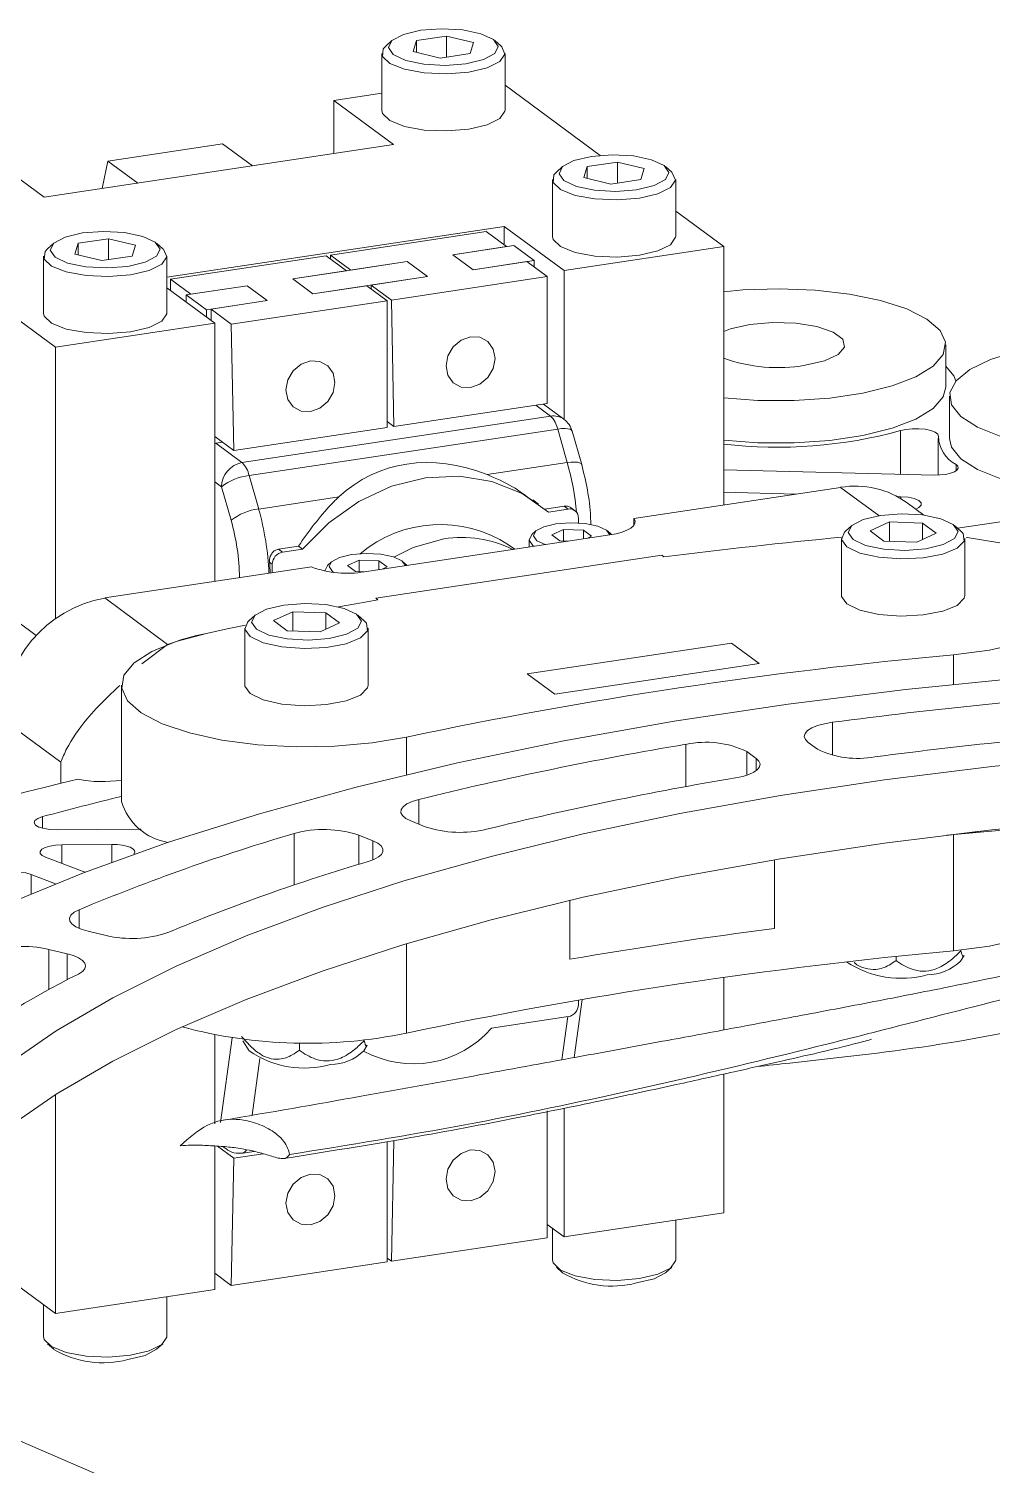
# Model space of a CAD drawing. Header units: millimetres. Extents: x 30 to 313, y 16 to 167.
# Drawn here: x 227.77 to 249.25, y 125.09 to 157.12 of the extents above; entities that cross this region are included whole.
import ezdxf

# ---------------------------------------------------------------- set-up
doc = ezdxf.new("R2010")
doc.units = ezdxf.units.MM

msp = doc.modelspace()

# ---------------------------------------------------------------- linework, layer by layer
at = {"color": 7, "linetype": 'Continuous', "lineweight": 15}
for p, q in [((237.085, 156.953), (236.411, 156.851)), ((237.685, 156.809), (237.085, 156.953)), ((237.085, 156.484), (237.085, 156.953)), ((235.866, 156.852), (235.725, 156.728)), ((236.338, 156.606), (236.411, 156.851)), ((236.411, 156.588), (236.411, 156.851)), ((237.685, 156.809), (237.612, 156.564)), ((238.298, 156.728), (238.157, 156.852)), ((235.636, 156.566), (235.636, 155.293)), ((236.938, 156.462), (236.338, 156.606)), ((236.938, 156.462), (237.612, 156.564)), ((238.386, 155.293), (238.386, 156.566)), ((235.636, 155.681), (234.566, 155.519)), ((238.386, 155.858), (240.507, 154.292)), ((234.566, 155.519), (235.903, 154.532)), ((234.566, 154.331), (234.566, 155.519)), ((235.903, 154.532), (228.11, 153.36)), ((232.085, 154.55), (229.533, 154.166)), ((232.752, 154.058), (232.085, 154.55)), ((227.039, 154.15), (228.11, 153.36)), ((229.533, 154.166), (229.405, 153.554)), ((229.533, 154.166), (230.2, 153.674)), ((240.891, 154.142), (240.217, 154.041)), ((241.491, 153.999), (240.891, 154.142)), ((240.891, 153.674), (240.891, 154.142)), ((223.218, 153.812), (228.361, 150.014)), ((239.442, 153.756), (239.442, 152.483)), ((239.671, 154.042), (239.531, 153.918)), ((240.144, 153.796), (240.217, 154.041)), ((240.744, 153.652), (240.144, 153.796)), ((240.217, 153.778), (240.217, 154.041)), ((240.744, 153.652), (241.417, 153.753)), ((241.491, 153.999), (241.417, 153.753)), ((242.103, 153.918), (241.963, 154.042)), ((242.192, 152.483), (242.192, 153.756)), ((242.192, 153.047), (243.263, 152.257)), ((230.845, 151.577), (238.371, 152.709)), ((234.496, 152.069), (237.969, 152.592)), ((237.969, 152.592), (238.422, 152.258)), ((238.371, 152.709), (239.709, 151.722)), ((238.371, 152.709), (238.371, 152.295)), ((228.324, 152.334), (228.184, 152.21)), ((228.796, 152.088), (228.87, 152.333)), ((229.543, 152.435), (228.87, 152.333)), ((228.87, 152.071), (228.87, 152.333)), ((230.143, 152.291), (229.543, 152.435)), ((229.543, 151.967), (229.543, 152.435)), ((230.143, 152.291), (230.07, 152.046)), ((230.756, 152.21), (230.616, 152.334)), ((237.222, 152.077), (238.58, 152.282)), ((237.222, 152.077), (238.422, 152.258)), ((238.58, 152.282), (239.033, 151.948)), ((243.263, 152.257), (239.709, 151.722)), ((243.263, 152.257), (243.263, 146.499)), ((228.095, 152.048), (228.095, 150.775)), ((229.396, 151.945), (228.796, 152.088)), ((229.396, 151.945), (230.07, 152.046)), ((230.845, 150.775), (230.845, 152.048)), ((230.925, 151.532), (234.399, 152.055)), ((233.652, 151.54), (236.204, 151.924)), ((234.399, 152.055), (234.851, 151.721)), ((234.496, 152.069), (234.948, 151.735)), ((234.497, 151.982), (234.496, 152.069)), ((234.948, 151.735), (236.204, 151.924)), ((236.656, 151.59), (236.204, 151.924)), ((237.675, 151.743), (237.222, 152.077)), ((237.675, 151.743), (239.033, 151.948)), ((238.874, 151.924), (237.675, 151.743)), ((239.327, 151.59), (238.874, 151.924)), ((239.033, 151.807), (239.033, 151.948)), ((230.925, 151.532), (231.378, 151.198)), ((230.93, 151.277), (230.925, 151.532)), ((233.652, 151.54), (234.851, 151.721)), ((234.104, 151.206), (233.652, 151.54)), ((234.104, 151.206), (236.656, 151.59)), ((236.656, 151.59), (235.401, 151.401)), ((239.327, 151.59), (235.853, 151.067)), ((239.327, 148.761), (239.327, 151.59)), ((239.709, 151.722), (239.709, 148.403)), ((230.845, 151.34), (231.916, 150.549)), ((231.275, 151.183), (232.633, 151.387)), ((231.275, 151.183), (231.728, 150.848)), ((231.275, 151.022), (231.275, 151.183)), ((231.378, 151.198), (232.633, 151.387)), ((233.086, 151.053), (232.633, 151.387)), ((235.304, 151.386), (234.104, 151.206)), ((235.756, 151.052), (235.304, 151.386)), ((235.853, 151.067), (235.401, 151.401)), ((235.401, 151.401), (235.402, 151.314)), ((231.728, 150.848), (233.086, 151.053)), ((231.728, 150.688), (231.728, 150.848)), ((233.086, 151.053), (231.83, 150.864)), ((232.283, 150.53), (231.83, 150.864)), ((231.83, 150.864), (231.835, 150.609)), ((235.756, 151.052), (232.283, 150.53)), ((235.756, 148.224), (235.756, 151.052)), ((235.853, 151.067), (235.909, 148.247)), ((228.361, 150.014), (231.916, 150.549)), ((231.916, 150.549), (231.916, 144.794)), ((232.283, 150.53), (232.338, 147.71)), ((228.361, 150.014), (228.361, 143.967)), ((248.214, 149.125), (248.214, 150.068)), ((235.909, 148.247), (239.327, 148.761)), ((239.7, 148.409), (239.241, 148.748)), ((248.299, 148.923), (248.299, 147.98)), ((232.521, 147.443), (239.403, 148.478)), ((235.909, 148.247), (235.756, 148.36)), ((232.338, 147.71), (231.916, 148.022)), ((232.338, 147.71), (235.756, 148.224)), ((239.561, 148.19), (232.68, 147.155)), ((239.774, 147.444), (239.561, 148.19)), ((240.096, 147.397), (239.884, 148.144)), ((248.049, 147.98), (248.049, 147.165)), ((231.916, 147.868), (231.939, 147.873)), ((231.939, 147.873), (232.087, 147.895)), ((231.939, 147.873), (232.521, 147.443)), ((237.987, 147.175), (239.774, 147.444)), ((232.68, 147.155), (232.893, 146.408)), ((247.955, 147.164), (243.263, 147.285)), ((232.278, 146.156), (232.066, 146.903)), ((245.87, 146.891), (241.261, 146.198)), ((244.879, 146.742), (243.263, 146.784)), ((247.214, 146.682), (247.136, 146.684)), ((253.695, 146.765), (248.477, 145.98)), ((232.893, 146.408), (234.68, 146.677)), ((239.135, 146.517), (239.008, 146.611)), ((239.276, 146.406), (239.707, 146.471)), ((239.796, 146.406), (239.354, 146.339)), ((239.707, 146.471), (239.796, 146.406)), ((239.944, 146.371), (239.863, 146.431)), ((247.723, 146.273), (247.356, 146.544)), ((240.024, 146.097), (240.024, 146.204)), ((241.261, 146.198), (241.261, 146.046)), ((246.529, 145.919), (246.961, 146.119)), ((246.961, 146.119), (247.696, 146.094)), ((246.961, 145.69), (246.961, 146.119)), ((248, 145.87), (247.696, 146.094)), ((247.696, 145.729), (247.696, 146.094)), ((240.723, 145.83), (235.253, 145.008)), ((238.922, 145.724), (238.922, 145.56)), ((239.077, 145.918), (238.984, 145.836)), ((239.429, 145.833), (239.689, 145.953)), ((239.429, 145.833), (239.612, 145.697)), ((239.689, 145.953), (240.133, 145.939)), ((239.689, 145.695), (239.689, 145.953)), ((240.316, 145.803), (240.133, 145.939)), ((240.133, 145.742), (240.133, 145.939)), ((240.208, 145.753), (240.316, 145.803)), ((240.76, 145.836), (240.668, 145.918)), ((245.89, 145.753), (245.89, 144.48)), ((246.119, 146.039), (245.978, 145.915)), ((246.529, 145.919), (246.833, 145.694)), ((247.568, 145.67), (248, 145.87)), ((248.551, 145.915), (248.41, 146.039)), ((248.64, 144.48), (248.64, 145.753)), ((233.336, 145.512), (233.778, 145.579)), ((233.336, 145.512), (233.425, 145.447)), ((233.867, 145.514), (233.425, 145.447)), ((233.778, 145.579), (233.867, 145.514)), ((238.602, 145.512), (238.467, 145.612)), ((239.006, 145.593), (239.032, 145.576)), ((239.098, 145.701), (239.283, 145.614)), ((239.796, 145.691), (239.612, 145.697)), ((247.568, 145.67), (246.833, 145.694)), ((234.07, 145.117), (229.461, 144.425)), ((233.135, 145.223), (233.197, 145.177)), ((233.197, 145.177), (233.197, 144.986)), ((234.519, 145.233), (234.426, 145.15)), ((234.871, 145.148), (235.131, 145.268)), ((234.871, 145.148), (235.054, 145.012)), ((235.131, 145.268), (235.575, 145.253)), ((235.131, 145.01), (235.131, 145.268)), ((241.884, 145.378), (235.502, 144.419)), ((235.758, 145.118), (235.575, 145.253)), ((235.575, 145.057), (235.575, 145.253)), ((235.65, 145.068), (235.758, 145.118)), ((236.202, 145.151), (236.109, 145.233)), ((241.884, 145.378), (241.931, 145.343)), ((234.364, 145.039), (234.364, 145.026)), ((234.54, 145.016), (234.572, 144.995)), ((235.238, 145.006), (235.054, 145.012)), ((227.934, 143.588), (227.024, 144.261)), ((230.863, 143.389), (229.461, 144.425)), ((235.502, 144.419), (235.55, 144.384)), ((232.813, 144.039), (232.672, 143.915)), ((233.223, 143.919), (233.655, 144.119)), ((233.223, 143.919), (233.527, 143.694)), ((233.655, 144.119), (234.39, 144.094)), ((233.655, 143.69), (233.655, 144.119)), ((234.262, 143.67), (234.694, 143.87)), ((234.694, 143.87), (234.39, 144.094)), ((234.39, 143.729), (234.39, 144.094)), ((235.245, 143.915), (235.105, 144.039)), ((232.584, 143.753), (232.584, 142.48)), ((234.262, 143.67), (233.527, 143.694)), ((235.334, 142.48), (235.334, 143.753)), ((230.863, 143.389), (230.285, 142.956)), ((238.88, 142.732), (243.438, 143.418)), ((243.438, 143.418), (244.055, 142.962)), ((244.055, 142.962), (239.497, 142.277)), ((239.497, 142.277), (238.88, 142.732)), ((229.834, 142.48), (229.834, 139.887)), ((228.483, 140.763), (227.182, 141.725)), ((243.986, 140.849), (243.78, 141.001)), ((245.353, 141.054), (245.148, 141.206)), ((236.604, 139.325), (236.287, 139.454)), ((228.401, 139.253), (230.216, 139.27)), ((230.271, 139.271), (230.216, 139.27)), ((235.442, 139.008), (235.126, 139.137)), ((248.386, 139.15), (248.237, 139.136)), ((248.386, 139.15), (248.979, 139.222)), ((248.386, 139.15), (248.386, 136.557)), ((228.501, 138.921), (229.622, 138.931)), ((230.11, 138.711), (230.117, 138.719)), ((228.139, 138.644), (228.982, 138.324)), ((244.392, 137.056), (244.392, 138.586)), ((227.82, 138.26), (228.365, 138.053)), ((228.982, 138.324), (229.022, 138.311)), ((239.834, 136.371), (239.834, 137.684)), ((229.495, 136.899), (229.089, 136.997)), ((228.619, 136.493), (228.213, 136.591)), ((248.542, 136.328), (248.622, 136.453)), ((248.553, 136.574), (248.553, 136.558)), ((247.106, 136.43), (247.106, 136.34)), ((243.263, 134.794), (243.263, 135.962)), ((239.931, 134.178), (240.109, 135.475)), ((240.024, 135.362), (240.024, 135.461)), ((238.084, 134.834), (239.796, 135.092)), ((231.916, 132.703), (231.916, 134.686)), ((232.539, 134.549), (232.681, 134.328)), ((235.248, 134.574), (235.248, 134.558)), ((233.8, 134.506), (233.8, 134.34)), ((235.236, 134.328), (235.316, 134.453)), ((243.263, 130.714), (243.263, 133.81)), ((228.361, 128.471), (228.361, 133.349)), ((239.327, 130.16), (239.327, 132.988)), ((239.709, 130.179), (239.709, 133.05)), ((235.756, 129.622), (235.756, 132.306)), ((235.906, 132.331), (235.853, 129.637)), ((231.916, 129.006), (231.916, 132.206)), ((232.338, 131.936), (231.978, 132.202)), ((232.091, 132.196), (232.166, 132.14)), ((232.994, 132.035), (232.338, 131.936)), ((232.537, 132.048), (232.791, 132.086)), ((232.338, 131.936), (232.283, 129.1)), ((225.324, 130.714), (228.361, 128.471)), ((243.263, 130.714), (239.709, 130.179)), ((239.327, 130.46), (239.709, 130.179)), ((239.442, 130.375), (239.442, 129.667)), ((242.192, 129.667), (242.192, 130.552)), ((235.853, 129.637), (239.327, 130.16)), ((232.283, 129.1), (235.756, 129.622)), ((235.853, 129.637), (235.756, 129.708)), ((239.531, 129.505), (239.671, 129.381)), ((241.963, 129.381), (242.103, 129.505)), ((232.283, 129.1), (231.916, 129.371)), ((228.361, 128.471), (231.916, 129.006)), ((230.845, 127.96), (230.845, 128.845)), ((228.095, 128.668), (228.095, 127.96)), ((228.184, 127.797), (228.324, 127.674)), ((230.616, 127.674), (230.756, 127.797)), ((226.07, 126.279), (238.399, 120.957))]:
    msp.add_line(p, q, dxfattribs=at)
at = {"color": 8, "linetype": 'Continuous', "lineweight": 15}
for p, q in [((239.403, 148.478), (239.072, 148.723)), ((247.209, 147.184), (247.209, 148.155)), ((248.444, 147.258), (248.444, 147.403)), ((232.066, 146.903), (231.916, 147.014)), ((246.723, 146.26), (245.87, 146.891)), ((247.214, 146.64), (247.214, 146.682)), ((248.386, 142.499), (248.386, 143.157)), ((245.689, 140.919), (245.689, 141.653)), ((236.192, 140.485), (236.192, 141.324)), ((242.418, 140.22), (242.418, 141.161)), ((243.78, 140.476), (243.78, 141.001)), ((228.483, 140.29), (228.483, 140.763)), ((243.986, 140.575), (243.986, 140.849)), ((236.463, 139.382), (236.463, 139.932)), ((228.074, 139.29), (228.074, 139.549)), ((233.685, 138.026), (233.685, 139.175)), ((235.126, 138.486), (235.126, 139.137)), ((235.442, 138.586), (235.442, 139.008)), ((228.501, 138.507), (228.501, 138.921)), ((229.622, 138.535), (229.622, 138.931)), ((227.82, 137.83), (227.82, 138.26)), ((228.887, 137.061), (228.887, 137.474)), ((228.213, 135.692), (228.213, 136.591)), ((228.619, 135.909), (228.619, 136.493)), ((236.192, 136.719), (236.192, 134.724)), ((239.655, 134.128), (239.787, 135.091)), ((232.042, 132.729), (232.301, 134.621)), ((232.919, 134.155), (232.746, 132.891))]:
    msp.add_line(p, q, dxfattribs=at)
at = {"color": 7, "linetype": 'Continuous', "lineweight": 15, "flags": 128}
for points in [[(237.515, 156.335), (237.904, 156.428), (238.157, 156.563), (238.236, 156.72), (238.128, 156.875), (237.85, 157.005), (237.445, 157.089), (236.973, 157.116), (236.507, 157.08), (236.119, 156.987), (235.866, 156.852), (235.787, 156.695), (235.895, 156.539), (236.173, 156.41), (236.578, 156.325), (237.05, 156.299), (237.515, 156.335)], [(235.725, 156.728), (235.67, 156.667), (235.651, 156.499), (235.816, 156.34), (236.142, 156.211), (236.585, 156.13), (237.086, 156.108), (237.577, 156.148)], [(237.577, 156.148), (237.992, 156.245), (238.274, 156.384), (238.385, 156.549), (238.312, 156.715), (238.298, 156.728)], [(235.636, 155.293), (235.651, 155.226), (235.816, 155.067), (236.142, 154.938), (236.585, 154.857), (237.086, 154.836), (237.577, 154.875)], [(237.577, 154.875), (237.992, 154.972), (238.274, 155.112), (238.385, 155.276), (238.386, 155.293)], [(241.321, 153.525), (241.71, 153.618), (241.963, 153.753), (242.042, 153.91), (241.934, 154.065), (241.656, 154.195), (241.25, 154.279), (240.779, 154.305), (240.313, 154.269), (239.924, 154.177), (239.671, 154.042), (239.593, 153.884), (239.701, 153.729), (239.979, 153.6), (240.384, 153.515), (240.856, 153.489), (241.321, 153.525)], [(239.531, 153.918), (239.476, 153.857), (239.457, 153.689), (239.622, 153.529), (239.948, 153.401), (240.391, 153.32), (240.892, 153.298), (241.383, 153.338)], [(241.383, 153.338), (241.797, 153.434), (242.08, 153.574), (242.191, 153.738), (242.117, 153.905), (242.103, 153.918)], [(229.974, 151.818), (230.363, 151.91), (230.616, 152.045), (230.694, 152.203), (230.586, 152.358), (230.308, 152.487), (229.903, 152.572), (229.431, 152.598), (228.966, 152.562), (228.577, 152.469), (228.324, 152.334), (228.245, 152.177), (228.353, 152.022), (228.631, 151.892), (229.037, 151.808), (229.508, 151.782), (229.974, 151.818)], [(239.442, 152.483), (239.457, 152.416), (239.622, 152.257), (239.948, 152.128), (240.391, 152.047), (240.892, 152.025), (241.383, 152.065)], [(241.383, 152.065), (241.797, 152.162), (242.08, 152.301), (242.191, 152.466), (242.192, 152.483)], [(228.184, 152.21), (228.129, 152.15), (228.11, 151.981), (228.274, 151.822), (228.6, 151.693), (229.044, 151.613), (229.545, 151.591), (230.036, 151.631)], [(230.036, 151.631), (230.45, 151.727), (230.732, 151.867), (230.844, 152.031), (230.77, 152.198), (230.756, 152.21)], [(243.263, 151.252), (243.692, 151.291), (244.499, 151.318), (245.305, 151.286), (246.071, 151.197), (246.761, 151.056), (247.345, 150.868), (247.794, 150.643), (248.087, 150.391), (248.211, 150.124), (248.159, 149.854), (247.935, 149.594), (247.549, 149.357), (247.018, 149.152), (246.368, 148.991), (245.629, 148.88), (244.835, 148.824), (244.024, 148.826), (243.263, 148.884)], [(228.095, 150.775), (228.11, 150.708), (228.274, 150.549), (228.6, 150.42), (229.044, 150.34), (229.545, 150.318), (230.036, 150.358)], [(230.036, 150.358), (230.45, 150.454), (230.732, 150.594), (230.844, 150.758), (230.845, 150.775)], [(245.082, 149.612), (245.512, 149.71), (245.816, 149.851), (245.957, 150.018), (245.918, 150.191), (245.704, 150.35), (245.34, 150.474), (244.87, 150.549), (244.352, 150.566), (243.847, 150.524), (243.417, 150.426), (243.263, 150.367)], [(237.618, 149.117), (237.827, 149.191), (238.005, 149.341), (238.123, 149.542), (238.165, 149.765), (238.123, 149.975), (238.005, 150.141), (237.827, 150.237), (237.618, 150.248), (237.409, 150.174), (237.231, 150.024), (237.113, 149.823), (237.071, 149.6), (237.113, 149.39), (237.231, 149.224), (237.409, 149.128), (237.618, 149.117)], [(249.445, 148.024), (248.926, 148.231), (248.552, 148.471), (248.343, 148.733), (248.306, 149.003), (248.445, 149.269), (248.752, 149.519), (249.213, 149.741), (249.807, 149.925)], [(234.047, 148.58), (234.257, 148.654), (234.434, 148.803), (234.553, 149.005), (234.594, 149.228), (234.553, 149.438), (234.434, 149.603), (234.257, 149.699), (234.047, 149.711), (233.838, 149.636), (233.661, 149.487), (233.542, 149.286), (233.501, 149.063), (233.542, 148.853), (233.661, 148.687), (233.838, 148.591), (234.047, 148.58)], [(248.442, 149.266), (248.393, 149.375), (248.214, 149.589)], [(248.214, 149.125), (248.159, 148.911), (247.935, 148.652), (247.549, 148.414), (247.018, 148.21), (246.368, 148.048), (245.629, 147.937), (244.835, 147.881), (244.024, 147.884), (243.263, 147.941)], [(248.051, 148.028), (248.035, 148.077), (247.977, 148.122), (247.881, 148.159), (247.758, 148.186), (247.616, 148.199), (247.469, 148.198), (247.329, 148.183), (247.209, 148.155)], [(255.799, 147.98), (255.744, 147.767), (255.519, 147.507), (255.133, 147.269), (254.602, 147.065), (253.952, 146.903), (253.213, 146.792), (252.42, 146.737), (251.609, 146.739), (250.818, 146.8), (250.086, 146.915), (249.445, 147.081), (248.926, 147.289), (248.552, 147.529), (248.343, 147.79), (248.299, 147.98)], [(248.444, 147.403), (248.485, 147.361), (248.492, 147.318), (248.465, 147.275), (248.406, 147.236), (248.319, 147.204), (248.209, 147.18), (248.085, 147.167), (247.955, 147.164)], [(239.354, 146.339), (238.767, 146.751), (238.096, 147.022), (237.368, 147.142), (236.61, 147.105), (235.853, 146.914), (235.125, 146.575), (234.454, 146.102), (233.867, 145.514)], [(247.546, 146.404), (247.617, 146.438), (247.669, 146.49), (247.668, 146.544), (247.613, 146.596), (247.511, 146.639), (247.373, 146.669), (247.214, 146.682)], [(240.722, 145.83), (240.647, 145.934), (240.455, 146.024), (240.173, 146.083), (239.846, 146.101), (239.523, 146.076), (239.253, 146.012), (239.077, 145.918), (239.023, 145.809), (239.098, 145.701), (239.098, 145.701)], [(240.723, 145.83), (240.868, 145.857), (240.997, 145.892), (241.106, 145.934), (241.191, 145.982), (241.251, 146.034), (241.283, 146.088), (241.286, 146.143), (241.261, 146.198)], [(246.148, 145.726), (246.426, 145.597), (246.831, 145.512), (247.302, 145.486), (247.768, 145.522), (248.157, 145.614), (248.41, 145.75), (248.489, 145.907), (248.381, 146.062), (248.104, 146.192), (247.698, 146.276), (247.227, 146.302), (246.761, 146.266), (246.372, 146.174), (246.119, 146.039), (246.04, 145.882), (246.148, 145.726)], [(237.022, 145.74), (236.34, 145.552), (235.905, 145.337)], [(238.984, 145.836), (238.923, 145.714), (239.006, 145.593)], [(245.978, 145.915), (245.957, 145.895), (245.892, 145.728), (246.011, 145.564)], [(246.011, 145.564), (246.3, 145.426), (246.719, 145.332), (247.212, 145.295), (247.712, 145.319), (248.151, 145.402), (248.471, 145.533), (248.628, 145.693), (248.601, 145.861), (248.551, 145.915)], [(248.68, 145.772), (248.691, 145.77), (249.464, 145.643), (250.142, 145.465), (250.694, 145.244), (251.095, 144.99), (251.33, 144.713), (251.386, 144.426), (251.263, 144.142), (250.965, 143.872), (250.505, 143.629), (249.903, 143.423), (249.187, 143.263), (248.386, 143.157)], [(236.164, 145.145), (236.089, 145.249), (235.897, 145.339), (235.615, 145.398), (235.288, 145.416), (234.965, 145.391), (234.695, 145.327), (234.519, 145.233), (234.465, 145.124), (234.54, 145.016), (234.54, 145.016)], [(234.426, 145.15), (234.365, 145.029), (234.365, 145.025)], [(245.89, 144.48), (245.892, 144.455), (246.011, 144.292)], [(246.011, 144.292), (246.3, 144.153), (246.719, 144.059), (247.212, 144.022), (247.712, 144.047), (248.151, 144.13), (248.471, 144.26), (248.628, 144.42), (248.64, 144.48)], [(232.842, 143.726), (233.12, 143.597), (233.525, 143.512), (233.997, 143.486), (234.462, 143.522), (234.851, 143.614), (235.104, 143.75), (235.183, 143.907), (235.075, 144.062), (234.798, 144.192), (234.392, 144.276), (233.921, 144.302), (233.455, 144.266), (233.066, 144.174), (232.813, 144.039), (232.734, 143.882), (232.842, 143.726)], [(235.55, 144.384), (235.062, 144.296), (234.676, 144.225)], [(234.676, 144.225), (235.062, 144.296), (235.55, 144.384)], [(232.598, 143.819), (232.193, 143.735), (231.726, 143.636)], [(231.726, 143.636), (232.193, 143.735), (232.598, 143.819)], [(232.672, 143.915), (232.652, 143.895), (232.586, 143.728), (232.705, 143.564)], [(232.705, 143.564), (232.994, 143.426), (233.413, 143.332), (233.906, 143.295), (234.406, 143.319), (234.845, 143.402), (235.165, 143.533), (235.322, 143.693), (235.295, 143.861), (235.245, 143.915)], [(236.192, 141.324), (235.422, 141.194), (234.588, 141.121), (233.726, 141.107), (232.875, 141.153), (232.071, 141.257), (231.35, 141.415), (230.743, 141.619), (230.276, 141.861), (229.97, 142.129), (229.838, 142.413), (229.887, 142.7), (230.114, 142.978), (230.508, 143.233), (231.053, 143.456), (231.726, 143.636)], [(256.966, 143.058), (255.458, 143.004), (252.704, 142.858), (249.985, 142.651), (247.314, 142.384), (244.701, 142.059), (242.159, 141.677), (239.698, 141.24), (237.33, 140.749), (235.065, 140.206), (232.913, 139.615), (230.884, 138.978), (228.985, 138.297), (227.227, 137.575), (225.616, 136.817), (224.16, 136.024), (222.864, 135.201), (221.736, 134.351), (220.779, 133.477), (219.998, 132.585), (219.912, 132.471)], [(232.584, 142.48), (232.586, 142.455), (232.705, 142.292)], [(232.705, 142.292), (232.994, 142.153), (233.413, 142.059), (233.906, 142.022), (234.406, 142.047), (234.845, 142.13), (235.165, 142.26), (235.322, 142.42), (235.334, 142.48)], [(245.689, 141.653), (245.51, 141.622), (245.354, 141.58), (245.226, 141.528), (245.132, 141.468), (245.076, 141.404), (245.059, 141.337), (245.084, 141.27), (245.148, 141.206)], [(251.687, 140.904), (249.241, 140.666), (246.852, 140.372), (244.529, 140.023), (242.285, 139.62), (240.131, 139.167), (238.077, 138.664), (236.133, 138.116), (234.309, 137.523), (232.614, 136.889), (231.055, 136.217), (229.64, 135.511), (228.377, 134.773), (227.271, 134.008)], [(243.526, 140.414), (243.687, 140.448), (243.826, 140.492), (243.937, 140.543), (244.017, 140.601), (244.063, 140.662), (244.073, 140.726), (244.047, 140.789), (243.986, 140.849)], [(256.221, 139.774), (254.176, 139.67), (251.687, 139.49), (249.241, 139.252), (246.852, 138.957), (244.529, 138.608), (242.285, 138.206), (240.131, 137.753), (238.077, 137.25), (236.133, 136.701), (234.309, 136.108), (232.614, 135.475), (231.055, 134.803), (229.64, 134.097), (228.377, 133.359), (227.271, 132.594), (226.328, 131.805), (225.552, 130.996), (224.947, 130.172), (224.517, 129.334), (224.262, 128.49), (224.247, 128.406)], [(236.463, 139.932), (236.314, 139.887), (236.196, 139.832), (236.113, 139.771), (236.068, 139.705), (236.064, 139.638), (236.1, 139.572), (236.176, 139.51), (236.287, 139.454)], [(228.074, 139.549), (227.969, 139.511), (227.905, 139.464), (227.888, 139.413), (227.918, 139.362), (227.993, 139.317), (228.107, 139.282), (228.247, 139.26), (228.401, 139.253)], [(235.335, 138.549), (235.464, 138.596), (235.565, 138.65), (235.632, 138.709), (235.665, 138.771), (235.662, 138.835), (235.622, 138.897), (235.548, 138.955), (235.442, 139.008)], [(228.501, 138.921), (228.362, 138.913), (228.235, 138.892), (228.13, 138.861), (228.056, 138.821), (228.019, 138.775), (228.021, 138.728), (228.062, 138.683), (228.139, 138.644)], [(230.117, 138.719), (230.135, 138.757), (230.126, 138.796), (230.09, 138.833), (230.03, 138.867), (229.948, 138.894), (229.849, 138.915), (229.738, 138.927), (229.622, 138.931)], [(226.945, 138.144), (226.964, 138.195), (227.027, 138.241), (227.129, 138.279), (227.261, 138.305), (227.41, 138.316), (227.562, 138.312), (227.703, 138.293), (227.82, 138.26)], [(248.386, 136.557), (249.187, 136.664), (249.903, 136.823), (250.505, 137.029), (250.965, 137.273), (251.263, 137.542), (251.386, 137.827), (251.39, 137.88)], [(228.887, 137.474), (228.779, 137.417), (228.707, 137.354), (228.674, 137.288), (228.682, 137.221), (228.73, 137.156), (228.817, 137.095), (228.938, 137.041), (229.089, 136.997)], [(228.872, 136.04), (228.961, 136.097), (229.016, 136.157), (229.035, 136.22), (229.018, 136.284), (228.966, 136.345), (228.879, 136.401), (228.762, 136.451), (228.619, 136.493)], [(237.618, 130.987), (237.827, 131.061), (238.005, 131.21), (238.123, 131.412), (238.165, 131.635), (238.123, 131.845), (238.005, 132.01), (237.827, 132.106), (237.618, 132.118), (237.409, 132.043), (237.231, 131.894), (237.113, 131.693), (237.071, 131.47), (237.113, 131.26), (237.231, 131.094), (237.409, 130.998), (237.618, 130.987)], [(234.047, 130.449), (234.257, 130.524), (234.434, 130.673), (234.553, 130.875), (234.594, 131.097), (234.553, 131.308), (234.434, 131.473), (234.257, 131.569), (234.047, 131.581), (233.838, 131.506), (233.661, 131.357), (233.542, 131.155), (233.501, 130.933), (233.542, 130.723), (233.661, 130.557), (233.838, 130.461), (234.047, 130.449)], [(241.383, 129.249), (240.892, 129.209), (240.391, 129.231), (239.948, 129.312), (239.622, 129.441), (239.457, 129.6), (239.442, 129.667)], [(242.192, 129.667), (242.191, 129.65), (242.08, 129.485), (241.797, 129.346), (241.383, 129.249)], [(241.963, 129.381), (241.71, 129.246), (241.321, 129.153)], [(230.036, 127.542), (229.545, 127.502), (229.044, 127.524), (228.6, 127.605), (228.274, 127.733), (228.11, 127.892), (228.095, 127.96)], [(230.845, 127.96), (230.844, 127.942), (230.732, 127.778), (230.45, 127.638), (230.036, 127.542)], [(230.616, 127.674), (230.363, 127.539), (229.974, 127.446)]]:
    msp.add_lwpolyline(points, dxfattribs=at)
at = {"color": 8, "linetype": 'Continuous', "lineweight": 15, "flags": 128}
for points in [[(239.561, 148.19), (239.647, 148.2), (239.724, 148.203), (239.788, 148.197), (239.837, 148.185), (239.87, 148.166), (239.884, 148.144)], [(239.774, 147.444), (239.86, 147.454), (239.936, 147.456), (240, 147.451), (240.05, 147.439), (240.082, 147.419), (240.096, 147.397)]]:
    msp.add_lwpolyline(points, dxfattribs=at)
at = {"color": 7, "linetype": 'Continuous', "lineweight": 15}
for centre, radius, start, end in [((244.473, 153.185), 3.625, 250.5062, 279.6698), ((239.01, 148.075), 0.563, 11.8416, 45.8057), ((239.403, 148.007), 0.5, 15.9006, 53.5572), ((244.455, 158.212), 10.427, 263.4354, 285.3106), ((248.773, 148.045), 0.722, 181.3944, 242.8717), ((232.621, 146.896), 0.556, 100.3468, 179.3273), ((232.129, 147.039), 0.563, 11.8416, 45.8057), ((232.805, 145.974), 1.187, 96.0544, 128.5318), ((246.199, 144.942), 1.977, 54.1618, 99.5768), ((233.018, 145.228), 1.187, 96.0544, 128.5318), ((239.828, 146.213), 0.196, 357.5157, 99.5343), ((236.946, 143.275), 2.788, 56.9508, 129.9878), ((237.431, 143.266), 2.508, 63.2379, 99.3802), ((259.232, 6.477), 139.94, 95.4701, 97.10178), ((233.475, 145.174), 0.278, 100.3468, 179.3273), ((227.098, 144.718), 6.058, 2.4759, 4.7838), ((234.865, 147.264), 2.289, 249.6857, 279.7681), ((229.959, 141.692), 2.777, 100.3327, 179.3246), ((232.953, 137.729), 6.033, 101.7333, 110.2692), ((257.972, 37.9), 105.693, 95.20385, 101.8924), ((259.837, 34.538), 108.045, 93.94937, 97.5242), ((259.889, 40.373), 101.379, 93.96113, 97.51244), ((255.463, 62.937), 79.305, 99.46787, 103.86181), ((242.862, 139.069), 2.139, 64.5758, 101.9909), ((246.259, 142.931), 2.084, 244.2492, 280.3998), ((244.015, 76.393), 65.761, 103.32532, 114.01322), ((229.397, 143.101), 2.771, 258.7966, 279.0695), ((255.785, 67.019), 74.412, 99.48233, 103.84735), ((250.172, 57.163), 85.299, 103.79455, 105.01515), ((231.079, 140.257), 1.299, 196.5406, 260.9199), ((260.444, 10.375), 129.338, 91.87849, 95.41572), ((237.389, 141.715), 2.516, 251.8152, 283.488), ((246.809, 94.551), 46.513, 106.3888, 112.6619), ((234.343, 136.765), 2.498, 71.7465, 105.2759), ((247.665, 96.683), 43.644, 106.4095, 112.6412), ((230.067, 139.333), 2.5, 256.7719, 288.583), ((257.903, 31.665), 106.253, 97.3053, 99.79096), ((227.644, 134.256), 2.402, 76.3158, 110.7833), ((257.972, 31.3), 105.693, 95.20385, 101.8924), ((247.222, 138.178), 2.232, 236.8529, 285.0578), ((247.799, 137.079), 1.057, 270.1646, 314.7118), ((237.642, 118.471), 19.637, 116.527, 127.1482), ((239.746, 135.365), 0.278, 280.3468, 359.3273), ((233.98, 145.343), 10.847, 255.0638, 281.7649), ((236.345, 136.336), 2.298, 241.0842, 319.1946), ((233.914, 136.105), 2.162, 235.2576, 285.6127), ((234.493, 135.079), 1.057, 270.1646, 314.7118), ((232.463, 132.543), 0.5, 233.5572, 278.5572), ((240.77, 131.252), 2.17, 239.5671, 284.7105), ((229.423, 129.544), 2.17, 239.5671, 284.7105), ((236.955, 135.027), 14.179, 222.6234, 244.432)]:
    msp.add_arc(centre, radius, start, end, dxfattribs=at)
at = {"color": 8, "linetype": 'Continuous', "lineweight": 15}
for centre, radius, start, end in [((239.469, 148.089), 0.395, 54.1907, 99.5863), ((233.719, 145.735), 6.292, 5.4625, 15.7576), ((226.831, 144.698), 6.298, 2.5205, 15.755), ((227.452, 144.793), 5.015, 0.9553, 15.7764), ((232.504, 132.168), 0.124, 285.3968, 337.5588)]:
    msp.add_arc(centre, radius, start, end, dxfattribs=at)
at = {"color": 7, "linetype": 'Continuous', "lineweight": 15}
msp.add_ellipse((237.641, 142.337), major_axis=(-2.186, 4.857), ratio=0.722441, start_param=5.642113, end_param=6.524182, dxfattribs=at)
for points, knots in [([(240.3, 146.057), (240.298, 146.115), (240.292, 146.37), (240.237, 146.834), (240.142, 147.213), (240.096, 147.397)], [0, 0, 0, 0, 0.131444, 0.57771, 1, 1, 1, 1]), ([(237.987, 147.175), (238.181, 147.092), (238.544, 146.937), (238.852, 146.703), (238.996, 146.594)], [0, 0, 0, 0, 0.532279, 1, 1, 1, 1]), ([(233.778, 145.579), (234.013, 145.909), (234.298, 146.31), (234.623, 146.622), (234.68, 146.677)], [0, 0, 0, 0, 0.823575, 1, 1, 1, 1]), ([(239.707, 146.471), (239.732, 146.472), (239.782, 146.473), (239.837, 146.454), (239.859, 146.433), (239.862, 146.429)], [0, 0, 0, 0, 0.457485, 0.914575, 1, 1, 1, 1]), ([(233.135, 145.223), (233.135, 145.252), (233.135, 145.311), (233.168, 145.395), (233.221, 145.462), (233.282, 145.501), (233.322, 145.509), (233.336, 145.512)], [0, 0, 0, 0, 0.221331, 0.442617, 0.664269, 0.880146, 1, 1, 1, 1]), ([(229.8, 142.475), (229.699, 142.381), (229.431, 142.132), (228.98, 141.65), (228.654, 141.175), (228.518, 140.864), (228.484, 140.765), (228.483, 140.763)], [0, 0, 0, 0, 0.161438, 0.429866, 0.814854, 0.997214, 1, 1, 1, 1]), ([(257.171, 137.911), (256.331, 137.683), (254.738, 137.248), (252.274, 136.616), (250.04, 136.114), (248.069, 135.708), (246.563, 135.415), (245.447, 135.203), (244.511, 135.027), (243.378, 134.815), (241.882, 134.537), (239.994, 134.189), (237.715, 133.773), (235.049, 133.288), (233.133, 132.957), (232.111, 132.78)], [0, 0, 0, 0, 0.114032, 0.216391, 0.30692, 0.38511, 0.450237, 0.484301, 0.51499, 0.557502, 0.615402, 0.688669, 0.777246, 0.88105, 1, 1, 1, 1]), ([(258.148, 137.282), (257.741, 137.276), (256.924, 137.263), (255.959, 137.059), (255.054, 136.825), (253.362, 136.44), (250.047, 135.638), (245.777, 134.508), (241.281, 133.446), (237.522, 132.654), (234.896, 132.229), (233.583, 132.017)], [0, 0, 0, 0, 0.043672, 0.087613, 0.131715, 0.175677, 0.313691, 0.560317, 0.707027, 0.853452, 1, 1, 1, 1]), ([(248.553, 136.558), (248.483, 136.489), (248.324, 136.334), (248.058, 136.162), (247.769, 136.088), (247.455, 136.127), (247.244, 136.242), (247.119, 136.331), (247.106, 136.34)], [0, 0, 0, 0, 0.167733, 0.376917, 0.537013, 0.696988, 0.969137, 1, 1, 1, 1]), ([(248.553, 136.558), (248.568, 136.496), (248.587, 136.411), (248.611, 136.446), (248.617, 136.456)], [0, 0, 0, 0, 0.726226, 1, 1, 1, 1]), ([(244.007, 133.977), (244.25, 134.004), (245.508, 134.141), (247.872, 134.394), (250.449, 134.902), (252.389, 135.403), (253.63, 135.768), (254.551, 136.047), (254.908, 136.234), (254.956, 136.259)], [0, 0, 0, 0, 0.068622, 0.355484, 0.642793, 0.756099, 0.869584, 0.982631, 1, 1, 1, 1]), ([(246.174, 136.298), (246.176, 136.296), (246.246, 136.227), (246.418, 136.157), (246.688, 136.123), (246.92, 136.212), (247.055, 136.305), (247.106, 136.34)], [0, 0, 0, 0, 0.006791, 0.246291, 0.486975, 0.805615, 1, 1, 1, 1]), ([(232.511, 134.649), (232.626, 134.519), (232.806, 134.315), (233.109, 134.151), (233.383, 134.125), (233.613, 134.211), (233.749, 134.305), (233.8, 134.34)], [0, 0, 0, 0, 0.299138, 0.468142, 0.637981, 0.862832, 1, 1, 1, 1]), ([(233.435, 131.925), (234.39, 132.077), (236.167, 132.359), (238.555, 132.811), (240.522, 133.212), (242.13, 133.558), (243.447, 133.85), (244.555, 134.1), (245.589, 134.334), (246.16, 134.479), (246.492, 134.565), (246.568, 134.588), (246.559, 134.589), (246.558, 134.589)], [0, 0, 0, 0, 0.193187, 0.359395, 0.498934, 0.612063, 0.708098, 0.791906, 0.867455, 0.957477, 0.980932, 0.998689, 1, 1, 1, 1]), ([(235.248, 134.558), (235.177, 134.489), (235.018, 134.334), (234.752, 134.162), (234.463, 134.087), (234.149, 134.127), (233.938, 134.242), (233.813, 134.331), (233.8, 134.34)], [0, 0, 0, 0, 0.167733, 0.376917, 0.537013, 0.696988, 0.969137, 1, 1, 1, 1]), ([(235.248, 134.558), (235.262, 134.496), (235.281, 134.411), (235.305, 134.446), (235.311, 134.456)], [0, 0, 0, 0, 0.726226, 1, 1, 1, 1]), ([(231.141, 132.212), (231.338, 132.387), (231.715, 132.722), (232.275, 132.833), (232.74, 132.755), (233.088, 132.619), (233.359, 132.435), (233.527, 132.214), (233.565, 132.081), (233.583, 132.017)], [0, 0, 0, 0, 0.278675, 0.533434, 0.662078, 0.804197, 0.919776, 0.961624, 1, 1, 1, 1]), ([(231.141, 132.212), (231.22, 132.218), (231.414, 132.232), (231.735, 132.218), (232.086, 132.199), (232.405, 132.167), (232.693, 132.112), (232.97, 132.047), (233.209, 131.967), (233.39, 131.923), (233.507, 131.921), (233.559, 131.986), (233.583, 132.017)], [0, 0, 0, 0, 0.098406, 0.242518, 0.393561, 0.528792, 0.630702, 0.740963, 0.860332, 0.914351, 0.96005, 1, 1, 1, 1])]:
    msp.add_open_spline(points, degree=3, knots=knots, dxfattribs=at)

doc.saveas('drawing.dxf')
